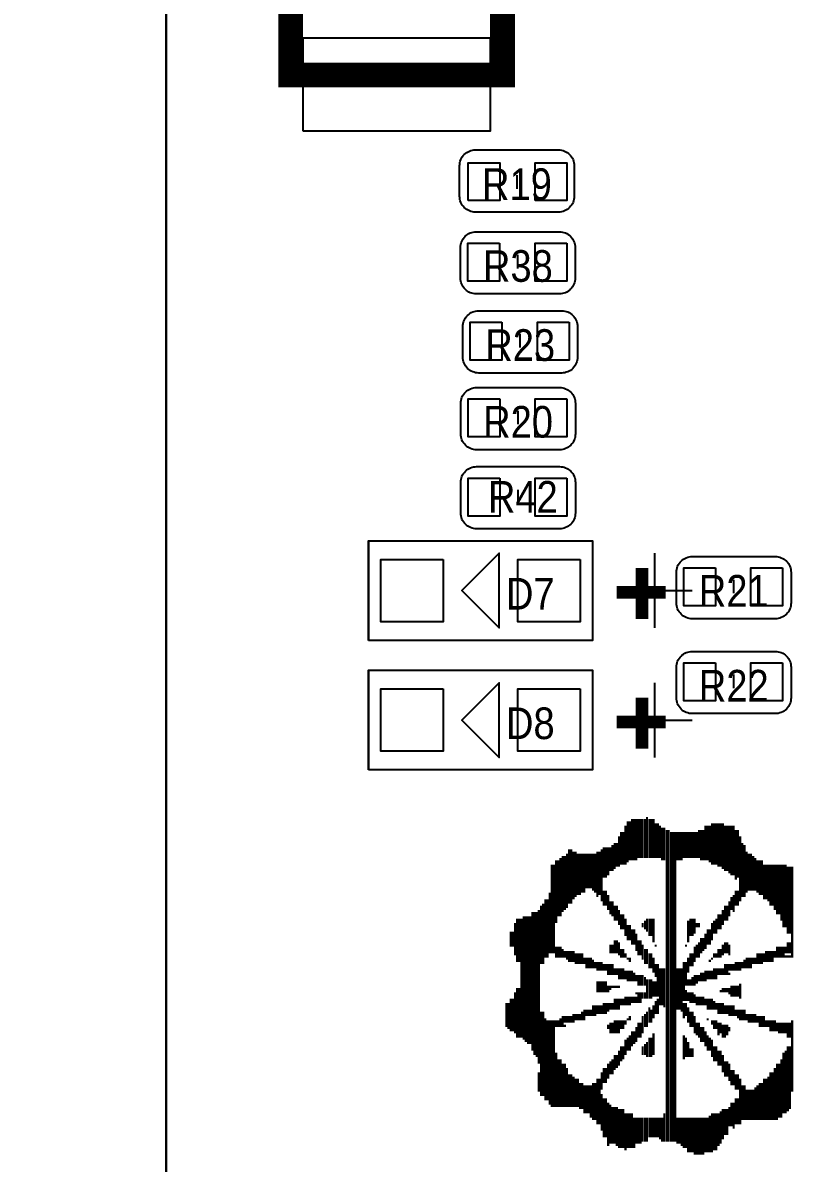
# Model space of a CAD drawing. Extents: x 0 to 107, y 0 to 124.
# Drawn here: x 48.83 to 55.02, y 29.7 to 38.86 of the extents above; entities that cross this region are included whole.
import ezdxf
from ezdxf.enums import TextEntityAlignment as Align

# ---------------------------------------------------------------- set-up
doc = ezdxf.new("R2010")
doc.units = 0
for name, color, linetype in [('BG_OUTLINE', 254, 'CONTINUOUS'), ('BG_SILKSCREEN_TOP', 3, 'CONTINUOUS'), ('PG_SILKSCREEN_TOP', 6, 'CONTINUOUS'), ('PIN_TOP', 80, 'CONTINUOUS'), ('RD_SILKSCREEN_TOP', 142, 'CONTINUOUS')]:
    doc.layers.add(name, color=color, linetype=linetype)

msp = doc.modelspace()

# ---------------------------------------------------------------- linework, layer by layer
at = {"layer": 'BG_OUTLINE'}
for points in [[(0, 7.112), (0, 58.059066, -0.414214), (2.032, 60.091066), (47.950882, 60.091066, -0.414214), (49.982882, 58.059066), (49.982882, 7.112, -0.414214), (47.950882, 5.08), (2.032, 5.08, -0.414214), (0, 7.112)], [(49.982882, 7.112), (49.982882, 58.059066, -0.414214), (52.014882, 60.091066), (97.933764, 60.091066, -0.414214), (99.965764, 58.059066), (99.965764, 7.112, -0.414214), (97.933764, 5.08), (2.032, 5.08), (2.032, 2.032, 0.414214), (4.064, 0), (95.901764, 0, 0.414214), (97.933764, 2.032), (97.933764, 5.08)]]:
    msp.add_lwpolyline(points, format="xyb", dxfattribs=at)
at = {"layer": 'BG_SILKSCREEN_TOP'}
for points, const_width in [([(53.80228, 34.068512), (53.80228, 34.478976)], 0.1016), ([(53.597556, 34.28365), (53.99278, 34.28365)], 0.1016), ([(53.80228, 33.027112), (53.80228, 33.437576)], 0.1016), ([(53.597556, 33.24225), (53.99278, 33.24225)], 0.1016), ([(53.669184, 32.409892), (53.669184, 32.096964)], 0.017272), ([(53.68671, 32.444436), (53.68671, 32.11449)], 0.017272), ([(53.703982, 32.444436), (53.703982, 32.131762)], 0.017272), ([(53.721254, 32.461962), (53.721254, 32.131762)], 0.017272), ([(53.73878, 32.461962), (53.73878, 32.131762)], 0.017272), ([(53.756052, 32.461962), (53.756052, 32.131762)], 0.017272), ([(53.773578, 32.461962), (53.773578, 32.149288)], 0.017272), ([(53.79085, 32.461962), (53.79085, 32.149288)], 0.017272), ([(53.808122, 32.461962), (53.808122, 32.149288)], 0.017272), ([(53.825648, 32.461962), (53.825648, 32.149288)], 0.017272), ([(53.84292, 32.479234), (53.84292, 32.149288)], 0.017272), ([(53.860446, 32.461962), (53.860446, 32.149288)], 0.017272), ([(53.877718, 32.461962), (53.877718, 32.149288)], 0.017272), ([(53.89499, 32.461962), (53.89499, 32.149288)], 0.017272), ([(53.912516, 32.427164), (53.912516, 32.149288)], 0.017272), ([(53.929788, 32.427164), (53.929788, 32.149288)], 0.017272), ([(53.947314, 32.409892), (53.947314, 32.149288)], 0.017272), ([(54.312058, 32.409892), (54.312058, 32.131762)], 0.017272), ([(54.32933, 32.409892), (54.32933, 32.131762)], 0.017272), ([(54.346856, 32.409892), (54.346856, 32.11449)], 0.017272), ([(54.364128, 32.427164), (54.364128, 32.096964)], 0.017272), ([(54.381654, 32.427164), (54.381654, 32.096964)], 0.017272), ([(54.398926, 32.427164), (54.398926, 32.096964)], 0.017272), ([(54.416198, 32.427164), (54.416198, 32.079692)], 0.017272), ([(54.433724, 32.427164), (54.433724, 32.079692)], 0.017272), ([(54.450996, 32.427164), (54.450996, 32.06242)], 0.017272), ([(54.468522, 32.409892), (54.468522, 32.044894)], 0.017272), ([(54.485794, 32.409892), (54.485794, 32.044894)], 0.017272), ([(54.503066, 32.409892), (54.503066, 32.027622)], 0.017272), ([(54.520592, 32.409892), (54.520592, 32.010096)], 0.017272), ([(54.537864, 32.409892), (54.537864, 32.010096)], 0.017272), ([(53.617114, 32.323024), (53.617114, 32.079692)], 0.017272), ([(53.634386, 32.357568), (53.634386, 32.096964)], 0.017272), ([(53.651912, 32.357568), (53.651912, 32.096964)], 0.017272), ([(53.964586, 32.392366), (53.964586, 32.131762)], 0.017272), ([(53.981858, 32.392366), (53.981858, 32.131762)], 0.017272), ([(53.999384, 32.375094), (53.999384, 29.873194)], 0.017272), ([(54.016656, 32.375094), (54.016656, 29.873194)], 0.017272), ([(54.034182, 32.357568), (54.034182, 29.873194)], 0.017272), ([(54.051454, 32.357568), (54.051454, 29.873194)], 0.017272), ([(54.068726, 32.357568), (54.068726, 29.873194)], 0.017272), ([(54.086252, 32.357568), (54.086252, 32.131762)], 0.017272), ([(54.103524, 32.357568), (54.103524, 32.131762)], 0.017272), ([(54.12105, 32.357568), (54.12105, 32.131762)], 0.017272), ([(54.138322, 32.357568), (54.138322, 32.149288)], 0.017272), ([(54.155594, 32.357568), (54.155594, 32.149288)], 0.017272), ([(54.17312, 32.357568), (54.17312, 32.149288)], 0.017272), ([(54.190392, 32.357568), (54.190392, 32.149288)], 0.017272), ([(54.207918, 32.357568), (54.207918, 32.149288)], 0.017272), ([(54.22519, 32.357568), (54.22519, 32.149288)], 0.017272), ([(54.242462, 32.357568), (54.242462, 32.149288)], 0.017272), ([(54.259988, 32.375094), (54.259988, 32.149288)], 0.017272), ([(54.27726, 32.375094), (54.27726, 32.131762)], 0.017272), ([(54.294786, 32.375094), (54.294786, 32.131762)], 0.017272), ([(54.55539, 32.375094), (54.55539, 31.975552)], 0.017272), ([(54.572662, 32.375094), (54.572662, 31.992824)], 0.017272), ([(54.590188, 32.323024), (54.590188, 31.801816)], 0.017272), ([(53.495448, 32.236156), (53.495448, 31.992824)], 0.017272), ([(53.51272, 32.236156), (53.51272, 31.992824)], 0.017272), ([(53.530246, 32.236156), (53.530246, 32.010096)], 0.017272), ([(53.547518, 32.236156), (53.547518, 32.044894)], 0.017272), ([(53.565044, 32.253428), (53.565044, 32.044894)], 0.017272), ([(53.582316, 32.2707), (53.582316, 32.06242)], 0.017272), ([(53.599842, 32.2707), (53.599842, 32.079692)], 0.017272), ([(54.60746, 32.2707), (54.60746, 31.83636)], 0.017272), ([(54.624732, 32.253428), (54.624732, 31.83636)], 0.017272), ([(53.113178, 32.131762), (53.113178, 31.62808)], 0.017272), ([(53.130704, 32.131762), (53.130704, 31.68015)], 0.017272), ([(53.147976, 32.149288), (53.147976, 31.68015)], 0.017272), ([(53.165248, 32.16656), (53.165248, 31.714948)], 0.017272), ([(53.182774, 32.16656), (53.182774, 31.73222)], 0.017272), ([(53.200046, 32.183832), (53.200046, 31.749492)], 0.017272), ([(53.217572, 32.21863), (53.217572, 31.78429)], 0.017272), ([(53.234844, 32.21863), (53.234844, 31.78429)], 0.017272), ([(53.252116, 32.201358), (53.252116, 31.819088)], 0.017272), ([(53.269642, 32.201358), (53.269642, 31.83636)], 0.017272), ([(53.286914, 32.183832), (53.286914, 31.853886)], 0.017272), ([(53.30444, 32.183832), (53.30444, 31.853886)], 0.017272), ([(53.321712, 32.183832), (53.321712, 31.871158)], 0.017272), ([(53.338984, 32.183832), (53.338984, 31.871158)], 0.017272), ([(53.35651, 32.183832), (53.35651, 31.905956)], 0.017272), ([(53.373782, 32.183832), (53.373782, 31.905956)], 0.017272), ([(53.391308, 32.183832), (53.391308, 31.905956)], 0.017272), ([(53.40858, 32.183832), (53.40858, 31.888684)], 0.017272), ([(53.425852, 32.183832), (53.425852, 31.871158)], 0.017272), ([(53.443378, 32.201358), (53.443378, 31.83636)], 0.017272), ([(53.46065, 32.201358), (53.46065, 31.853886)], 0.017272), ([(53.478176, 32.21863), (53.478176, 31.801816)], 0.017272), ([(54.642258, 32.201358), (54.642258, 31.871158)], 0.017272), ([(54.65953, 32.183832), (54.65953, 31.888684)], 0.017272), ([(54.677056, 32.183832), (54.677056, 31.888684)], 0.017272), ([(54.694328, 32.16656), (54.694328, 31.888684)], 0.017272), ([(54.7116, 32.149288), (54.7116, 31.888684)], 0.017272), ([(54.729126, 32.131762), (54.729126, 31.871158)], 0.017272), ([(54.746398, 32.131762), (54.746398, 31.853886)], 0.017272), ([(54.763924, 32.131762), (54.763924, 31.853886)], 0.017272), ([(53.07838, 32.096964), (53.07838, 31.384748)], 0.017272), ([(53.095906, 32.096964), (53.095906, 31.384748)], 0.017272), ([(54.781196, 32.096964), (54.781196, 31.819088)], 0.017272), ([(54.798468, 32.096964), (54.798468, 31.819088)], 0.017272), ([(54.815994, 32.096964), (54.815994, 31.801816)], 0.017272), ([(54.833266, 32.096964), (54.833266, 31.767018)], 0.017272), ([(54.850792, 32.096964), (54.850792, 31.767018)], 0.017272), ([(54.868064, 32.096964), (54.868064, 31.73222)], 0.017272), ([(54.885336, 32.096964), (54.885336, 31.697422)], 0.017272), ([(54.902862, 32.096964), (54.902862, 31.697422)], 0.017272), ([(54.920134, 32.096964), (54.920134, 31.645352)], 0.017272), ([(54.93766, 32.096964), (54.93766, 31.593282)], 0.017272), ([(54.954932, 32.096964), (54.954932, 31.593282)], 0.017272), ([(54.972204, 32.079692), (54.972204, 31.541212)], 0.017272), ([(54.98973, 32.079692), (54.98973, 31.541212)], 0.017272), ([(55.007002, 32.079692), (55.007002, 31.34995)], 0.017272), ([(53.061108, 31.871158), (53.061108, 31.384748)], 0.017272), ([(53.495448, 31.888684), (53.495448, 31.767018)], 0.017272), ([(53.51272, 31.888684), (53.51272, 31.767018)], 0.017272), ([(54.55539, 31.888684), (54.55539, 31.767018)], 0.017272), ([(54.572662, 31.888684), (54.572662, 31.767018)], 0.017272), ([(52.991512, 31.767018), (52.991512, 31.29788)], 0.017272), ([(53.009038, 31.78429), (53.009038, 31.29788)], 0.017272), ([(53.02631, 31.819088), (53.02631, 31.34995)], 0.017272), ([(53.043836, 31.819088), (53.043836, 31.34995)], 0.017272), ([(53.530246, 31.853886), (53.530246, 31.73222)], 0.017272), ([(53.547518, 31.801816), (53.547518, 31.697422)], 0.017272), ([(53.565044, 31.801816), (53.565044, 31.68015)], 0.017272), ([(53.582316, 31.767018), (53.582316, 31.645352)], 0.017272), ([(53.599842, 31.767018), (53.599842, 31.645352)], 0.017272), ([(54.468522, 31.767018), (54.468522, 31.645352)], 0.017272), ([(54.485794, 31.767018), (54.485794, 31.645352)], 0.017272), ([(54.503066, 31.801816), (54.503066, 31.68015)], 0.017272), ([(54.520592, 31.83636), (54.520592, 31.73222)], 0.017272), ([(54.537864, 31.853886), (54.537864, 31.714948)], 0.017272), ([(52.852574, 31.68015), (52.852574, 30.689804)], 0.017272), ([(52.8701, 31.68015), (52.8701, 30.672278)], 0.017272), ([(52.887372, 31.68015), (52.887372, 30.655006)], 0.017272), ([(52.904644, 31.68015), (52.904644, 30.655006)], 0.017272), ([(52.92217, 31.714948), (52.92217, 30.602936)], 0.017272), ([(52.939442, 31.714948), (52.939442, 30.568138)], 0.017272), ([(52.956968, 31.714948), (52.956968, 30.550866)], 0.017272), ([(52.97424, 31.73222), (52.97424, 30.498542)], 0.017272), ([(53.617114, 31.73222), (53.617114, 31.610554)], 0.017272), ([(53.634386, 31.697422), (53.634386, 31.575756)], 0.017272), ([(53.651912, 31.697422), (53.651912, 31.575756)], 0.017272), ([(54.416198, 31.697422), (54.416198, 31.575756)], 0.017272), ([(54.433724, 31.697422), (54.433724, 31.575756)], 0.017272), ([(54.450996, 31.73222), (54.450996, 31.610554)], 0.017272), ([(52.783232, 31.62808), (52.783232, 31.367222)], 0.017272), ([(52.800504, 31.662624), (52.800504, 31.315152)], 0.017272), ([(52.817776, 31.662624), (52.817776, 31.315152)], 0.017272), ([(52.835302, 31.662624), (52.835302, 30.707076)], 0.017272), ([(53.669184, 31.662624), (53.669184, 31.523686)], 0.017272), ([(53.68671, 31.610554), (53.68671, 31.488888)], 0.017272), ([(53.703982, 31.610554), (53.703982, 31.488888)], 0.017272), ([(53.808122, 31.62808), (53.808122, 31.593282)], 0.017272), ([(53.825648, 31.645352), (53.825648, 31.575756)], 0.017272), ([(53.84292, 31.662624), (53.84292, 31.558484)], 0.017272), ([(53.860446, 31.662624), (53.860446, 31.523686)], 0.017272), ([(53.877718, 31.662624), (53.877718, 31.523686)], 0.017272), ([(53.89499, 31.662624), (53.89499, 31.471616)], 0.017272), ([(54.17312, 31.645352), (54.17312, 31.471616)], 0.017272), ([(54.190392, 31.662624), (54.190392, 31.523686)], 0.017272), ([(54.207918, 31.662624), (54.207918, 31.523686)], 0.017272), ([(54.22519, 31.662624), (54.22519, 31.541212)], 0.017272), ([(54.242462, 31.62808), (54.242462, 31.593282)], 0.017272), ([(54.259988, 31.62808), (54.259988, 31.593282)], 0.017272), ([(54.364128, 31.62808), (54.364128, 31.488888)], 0.017272), ([(54.381654, 31.645352), (54.381654, 31.541212)], 0.017272), ([(54.398926, 31.662624), (54.398926, 31.541212)], 0.017272), ([(52.748434, 31.558484), (52.748434, 31.436818)], 0.017272), ([(52.765706, 31.558484), (52.765706, 31.436818)], 0.017272), ([(53.582316, 31.488888), (53.582316, 31.384748)], 0.017272), ([(53.599842, 31.488888), (53.599842, 31.384748)], 0.017272), ([(53.721254, 31.575756), (53.721254, 31.454344)], 0.017272), ([(53.73878, 31.575756), (53.73878, 31.454344)], 0.017272), ([(53.756052, 31.541212), (53.756052, 31.40202)], 0.017272), ([(53.773578, 31.488888), (53.773578, 31.367222)], 0.017272), ([(53.79085, 31.488888), (53.79085, 31.367222)], 0.017272), ([(54.27726, 31.506414), (54.27726, 31.384748)], 0.017272), ([(54.294786, 31.506414), (54.294786, 31.40202)], 0.017272), ([(54.312058, 31.541212), (54.312058, 31.419546)], 0.017272), ([(54.32933, 31.575756), (54.32933, 31.454344)], 0.017272), ([(54.346856, 31.575756), (54.346856, 31.454344)], 0.017272), ([(53.113178, 31.436818), (53.113178, 31.34995)], 0.017272), ([(53.130704, 31.436818), (53.130704, 31.34995)], 0.017272), ([(53.147976, 31.436818), (53.147976, 31.34995)], 0.017272), ([(53.165248, 31.419546), (53.165248, 31.34995)], 0.017272), ([(53.182774, 31.40202), (53.182774, 31.34995)], 0.017272), ([(53.200046, 31.40202), (53.200046, 31.332678)], 0.017272), ([(53.217572, 31.40202), (53.217572, 31.315152)], 0.017272), ([(53.234844, 31.40202), (53.234844, 31.315152)], 0.017272), ([(53.252116, 31.40202), (53.252116, 31.315152)], 0.017272), ([(53.547518, 31.454344), (53.547518, 31.384748)], 0.017272), ([(53.565044, 31.454344), (53.565044, 31.384748)], 0.017272), ([(53.617114, 31.471616), (53.617114, 31.367222)], 0.017272), ([(53.634386, 31.419546), (53.634386, 31.34995)], 0.017272), ([(53.651912, 31.419546), (53.651912, 31.34995)], 0.017272), ([(53.808122, 31.454344), (53.808122, 31.332678)], 0.017272), ([(53.825648, 31.419546), (53.825648, 31.29788)], 0.017272), ([(53.84292, 31.419546), (53.84292, 31.29788)], 0.017272), ([(53.912516, 31.454344), (53.912516, 31.436818)], 0.017272), ([(54.155594, 31.454344), (54.155594, 31.436818)], 0.017272), ([(54.22519, 31.436818), (54.22519, 31.315152)], 0.017272), ([(54.242462, 31.454344), (54.242462, 31.34995)], 0.017272), ([(54.259988, 31.471616), (54.259988, 31.34995)], 0.017272), ([(54.416198, 31.419546), (54.416198, 31.34995)], 0.017272), ([(54.433724, 31.419546), (54.433724, 31.34995)], 0.017272), ([(54.450996, 31.454344), (54.450996, 31.367222)], 0.017272), ([(54.468522, 31.471616), (54.468522, 31.384748)], 0.017272), ([(54.485794, 31.471616), (54.485794, 31.384748)], 0.017272), ([(54.503066, 31.454344), (54.503066, 31.367222)], 0.017272), ([(54.798468, 31.40202), (54.798468, 31.315152)], 0.017272), ([(54.815994, 31.40202), (54.815994, 31.315152)], 0.017272), ([(54.833266, 31.40202), (54.833266, 31.315152)], 0.017272), ([(54.850792, 31.40202), (54.850792, 31.315152)], 0.017272), ([(54.868064, 31.40202), (54.868064, 31.34995)], 0.017272), ([(54.885336, 31.436818), (54.885336, 31.34995)], 0.017272), ([(54.902862, 31.436818), (54.902862, 31.34995)], 0.017272), ([(54.920134, 31.436818), (54.920134, 31.34995)], 0.017272), ([(54.93766, 31.436818), (54.93766, 31.34995)], 0.017272), ([(54.954932, 31.436818), (54.954932, 31.384748)], 0.017272), ([(54.972204, 31.471616), (54.972204, 31.384748)], 0.017272), ([(54.98973, 31.471616), (54.98973, 31.384748)], 0.017272), ([(53.269642, 31.384748), (53.269642, 31.29788)], 0.017272), ([(53.286914, 31.384748), (53.286914, 31.29788)], 0.017272), ([(53.30444, 31.384748), (53.30444, 31.29788)], 0.017272), ([(53.321712, 31.384748), (53.321712, 31.29788)], 0.017272), ([(53.338984, 31.34995), (53.338984, 31.29788)], 0.017272), ([(53.35651, 31.34995), (53.35651, 31.263082)], 0.017272), ([(53.373782, 31.34995), (53.373782, 31.263082)], 0.017272), ([(53.391308, 31.34995), (53.391308, 31.263082)], 0.017272), ([(53.40858, 31.332678), (53.40858, 31.263082)], 0.017272), ([(53.425852, 31.315152), (53.425852, 31.263082)], 0.017272), ([(53.443378, 31.315152), (53.443378, 31.24581)], 0.017272), ([(53.46065, 31.315152), (53.46065, 31.24581)], 0.017272), ([(53.478176, 31.315152), (53.478176, 31.24581)], 0.017272), ([(53.669184, 31.384748), (53.669184, 31.34995)], 0.017272), ([(53.68671, 31.34995), (53.68671, 31.332678)], 0.017272), ([(53.703982, 31.34995), (53.703982, 31.315152)], 0.017272), ([(53.860446, 31.384748), (53.860446, 31.263082)], 0.017272), ([(53.877718, 31.384748), (53.877718, 31.263082)], 0.017272), ([(53.89499, 31.34995), (53.89499, 31.228284)], 0.017272), ([(54.138322, 31.315152), (54.138322, 31.002478)], 0.017272), ([(54.155594, 31.315152), (54.155594, 31.124144)], 0.017272), ([(54.17312, 31.34995), (54.17312, 31.228284)], 0.017272), ([(54.190392, 31.384748), (54.190392, 31.280354)], 0.017272), ([(54.207918, 31.384748), (54.207918, 31.280354)], 0.017272), ([(54.346856, 31.332678), (54.346856, 31.315152)], 0.017272), ([(54.364128, 31.34995), (54.364128, 31.332678)], 0.017272), ([(54.381654, 31.384748), (54.381654, 31.34995)], 0.017272), ([(54.398926, 31.384748), (54.398926, 31.34995)], 0.017272), ([(54.55539, 31.315152), (54.55539, 31.24581)], 0.017272), ([(54.572662, 31.315152), (54.572662, 31.24581)], 0.017272), ([(54.590188, 31.315152), (54.590188, 31.24581)], 0.017272), ([(54.60746, 31.315152), (54.60746, 31.263082)], 0.017272), ([(54.624732, 31.332678), (54.624732, 31.263082)], 0.017272), ([(54.642258, 31.34995), (54.642258, 31.263082)], 0.017272), ([(54.65953, 31.34995), (54.65953, 31.263082)], 0.017272), ([(54.677056, 31.34995), (54.677056, 31.263082)], 0.017272), ([(54.694328, 31.34995), (54.694328, 31.29788)], 0.017272), ([(54.7116, 31.34995), (54.7116, 31.29788)], 0.017272), ([(54.729126, 31.384748), (54.729126, 31.29788)], 0.017272), ([(54.746398, 31.384748), (54.746398, 31.29788)], 0.017272), ([(54.763924, 31.384748), (54.763924, 31.29788)], 0.017272), ([(54.781196, 31.384748), (54.781196, 31.315152)], 0.017272), ([(54.954932, 31.367222), (54.954932, 31.34995)], 0.017272), ([(54.972204, 31.367222), (54.972204, 31.34995)], 0.017272), ([(54.98973, 31.367222), (54.98973, 31.34995)], 0.017272), ([(53.495448, 31.29788), (53.495448, 31.24581)], 0.017272), ([(53.51272, 31.29788), (53.51272, 31.24581)], 0.017272), ([(53.530246, 31.29788), (53.530246, 31.211012)], 0.017272), ([(53.547518, 31.29788), (53.547518, 31.211012)], 0.017272), ([(53.565044, 31.29788), (53.565044, 31.211012)], 0.017272), ([(53.582316, 31.263082), (53.582316, 31.211012)], 0.017272), ([(53.599842, 31.263082), (53.599842, 31.211012)], 0.017272), ([(53.617114, 31.263082), (53.617114, 31.176214)], 0.017272), ([(53.634386, 31.263082), (53.634386, 31.176214)], 0.017272), ([(53.651912, 31.263082), (53.651912, 31.176214)], 0.017272), ([(53.669184, 31.24581), (53.669184, 31.176214)], 0.017272), ([(53.68671, 31.24581), (53.68671, 31.158942)], 0.017272), ([(53.703982, 31.24581), (53.703982, 31.158942)], 0.017272), ([(53.721254, 31.24581), (53.721254, 31.158942)], 0.017272), ([(53.73878, 31.228284), (53.73878, 31.158942)], 0.017272), ([(53.912516, 31.29788), (53.912516, 31.193486)], 0.017272), ([(53.929788, 31.29788), (53.929788, 31.037276)], 0.017272), ([(53.947314, 31.263082), (53.947314, 30.96768)], 0.017272), ([(53.964586, 31.263082), (53.964586, 30.96768)], 0.017272), ([(53.981858, 31.263082), (53.981858, 30.950408)], 0.017272), ([(54.086252, 31.263082), (54.086252, 30.932882)], 0.017272), ([(54.103524, 31.263082), (54.103524, 30.932882)], 0.017272), ([(54.12105, 31.263082), (54.12105, 30.91561)], 0.017272), ([(54.27726, 31.228284), (54.27726, 31.158942)], 0.017272), ([(54.294786, 31.228284), (54.294786, 31.158942)], 0.017272), ([(54.312058, 31.24581), (54.312058, 31.158942)], 0.017272), ([(54.32933, 31.24581), (54.32933, 31.176214)], 0.017272), ([(54.346856, 31.24581), (54.346856, 31.176214)], 0.017272), ([(54.364128, 31.24581), (54.364128, 31.176214)], 0.017272), ([(54.381654, 31.263082), (54.381654, 31.176214)], 0.017272), ([(54.398926, 31.263082), (54.398926, 31.176214)], 0.017272), ([(54.416198, 31.263082), (54.416198, 31.211012)], 0.017272), ([(54.433724, 31.263082), (54.433724, 31.211012)], 0.017272), ([(54.450996, 31.263082), (54.450996, 31.211012)], 0.017272), ([(54.468522, 31.29788), (54.468522, 31.211012)], 0.017272), ([(54.485794, 31.29788), (54.485794, 31.211012)], 0.017272), ([(54.503066, 31.29788), (54.503066, 31.24581)], 0.017272), ([(54.503066, 31.228284), (54.503066, 31.211012)], 0.017272), ([(54.520592, 31.29788), (54.520592, 31.24581)], 0.017272), ([(54.537864, 31.29788), (54.537864, 31.24581)], 0.017272), ([(53.443378, 31.158942), (53.443378, 31.072074)], 0.017272), ([(53.46065, 31.158942), (53.46065, 31.072074)], 0.017272), ([(53.478176, 31.158942), (53.478176, 31.072074)], 0.017272), ([(53.495448, 31.158942), (53.495448, 31.072074)], 0.017272), ([(53.51272, 31.158942), (53.51272, 31.072074)], 0.017272), ([(53.530246, 31.124144), (53.530246, 31.072074)], 0.017272), ([(53.547518, 31.124144), (53.547518, 31.089346)], 0.017272), ([(53.565044, 31.124144), (53.565044, 31.106618)], 0.017272), ([(53.582316, 31.124144), (53.582316, 31.106618)], 0.017272), ([(53.599842, 31.124144), (53.599842, 31.106618)], 0.017272), ([(53.617114, 31.124144), (53.617114, 31.106618)], 0.017272), ([(53.756052, 31.211012), (53.756052, 31.158942)], 0.017272), ([(53.773578, 31.211012), (53.773578, 31.124144)], 0.017272), ([(53.79085, 31.211012), (53.79085, 31.124144)], 0.017272), ([(53.808122, 31.211012), (53.808122, 31.124144)], 0.017272), ([(53.825648, 31.193486), (53.825648, 31.124144)], 0.017272), ([(53.84292, 31.176214), (53.84292, 31.01975)], 0.017272), ([(53.860446, 31.176214), (53.860446, 31.01975)], 0.017272), ([(53.877718, 31.176214), (53.877718, 31.01975)], 0.017272), ([(53.89499, 31.158942), (53.89499, 31.037276)], 0.017272), ([(53.912516, 31.158942), (53.912516, 31.037276)], 0.017272), ([(54.17312, 31.176214), (54.17312, 31.124144)], 0.017272), ([(54.190392, 31.176214), (54.190392, 31.124144)], 0.017272), ([(54.207918, 31.193486), (54.207918, 31.124144)], 0.017272), ([(54.22519, 31.211012), (54.22519, 31.124144)], 0.017272), ([(54.242462, 31.211012), (54.242462, 31.141416)], 0.017272), ([(54.259988, 31.211012), (54.259988, 31.158942)], 0.017272), ([(54.520592, 31.124144), (54.520592, 31.037276)], 0.017272), ([(54.537864, 31.124144), (54.537864, 31.037276)], 0.017272), ([(54.55539, 31.124144), (54.55539, 31.037276)], 0.017272), ([(54.572662, 31.124144), (54.572662, 31.037276)], 0.017272), ([(54.590188, 31.141416), (54.590188, 31.01975)], 0.017272), ([(52.783232, 31.072074), (52.783232, 30.741874)], 0.017272), ([(52.800504, 31.106618), (52.800504, 30.707076)], 0.017272), ([(52.817776, 31.106618), (52.817776, 30.707076)], 0.017272), ([(53.669184, 31.037276), (53.669184, 30.96768)], 0.017272), ([(53.68671, 31.037276), (53.68671, 30.96768)], 0.017272), ([(53.703982, 31.037276), (53.703982, 30.96768)], 0.017272), ([(53.721254, 31.037276), (53.721254, 30.985206)], 0.017272), ([(53.73878, 31.037276), (53.73878, 30.985206)], 0.017272), ([(53.756052, 31.072074), (53.756052, 31.054548)], 0.017272), ([(53.756052, 31.037276), (53.756052, 30.985206)], 0.017272), ([(53.773578, 31.072074), (53.773578, 30.985206)], 0.017272), ([(53.79085, 31.072074), (53.79085, 30.985206)], 0.017272), ([(53.808122, 31.072074), (53.808122, 31.01975)], 0.017272), ([(53.825648, 31.072074), (53.825648, 31.01975)], 0.017272), ([(54.155594, 31.089346), (54.155594, 31.002478)], 0.017272), ([(54.17312, 31.072074), (54.17312, 31.002478)], 0.017272), ([(54.190392, 31.072074), (54.190392, 30.985206)], 0.017272), ([(54.207918, 31.072074), (54.207918, 30.985206)], 0.017272), ([(54.22519, 31.054548), (54.22519, 30.985206)], 0.017272), ([(54.242462, 31.037276), (54.242462, 30.96768)], 0.017272), ([(54.259988, 31.037276), (54.259988, 30.96768)], 0.017272), ([(54.27726, 31.037276), (54.27726, 30.96768)], 0.017272), ([(54.294786, 31.037276), (54.294786, 30.96768)], 0.017272), ([(54.433724, 31.089346), (54.433724, 31.072074)], 0.017272), ([(54.450996, 31.106618), (54.450996, 31.072074)], 0.017272), ([(54.468522, 31.106618), (54.468522, 31.072074)], 0.017272), ([(54.485794, 31.106618), (54.485794, 31.072074)], 0.017272), ([(54.503066, 31.106618), (54.503066, 31.054548)], 0.017272), ([(52.713636, 30.985206), (52.713636, 30.793944)], 0.017272), ([(52.730908, 30.985206), (52.730908, 30.776672)], 0.017272), ([(52.748434, 31.01975), (52.748434, 30.759146)], 0.017272), ([(52.765706, 31.01975), (52.765706, 30.759146)], 0.017272), ([(53.40858, 30.96768), (53.40858, 30.880812)], 0.017272), ([(53.425852, 30.96768), (53.425852, 30.880812)], 0.017272), ([(53.443378, 30.96768), (53.443378, 30.898338)], 0.017272), ([(53.46065, 30.96768), (53.46065, 30.898338)], 0.017272), ([(53.478176, 30.96768), (53.478176, 30.898338)], 0.017272), ([(53.495448, 30.985206), (53.495448, 30.898338)], 0.017272), ([(53.51272, 30.985206), (53.51272, 30.898338)], 0.017272), ([(53.530246, 30.985206), (53.530246, 30.91561)], 0.017272), ([(53.547518, 30.985206), (53.547518, 30.932882)], 0.017272), ([(53.565044, 30.985206), (53.565044, 30.932882)], 0.017272), ([(53.582316, 31.01975), (53.582316, 30.932882)], 0.017272), ([(53.599842, 31.01975), (53.599842, 30.932882)], 0.017272), ([(53.617114, 31.01975), (53.617114, 30.932882)], 0.017272), ([(53.634386, 31.01975), (53.634386, 30.96768)], 0.017272), ([(53.651912, 31.01975), (53.651912, 30.96768)], 0.017272), ([(53.860446, 30.950408), (53.860446, 30.828742)], 0.017272), ([(53.89499, 30.96768), (53.89499, 30.86354)], 0.017272), ([(53.912516, 31.002478), (53.912516, 30.898338)], 0.017272), ([(53.929788, 31.01975), (53.929788, 30.898338)], 0.017272), ([(54.138322, 30.985206), (54.138322, 30.86354)], 0.017272), ([(54.155594, 30.985206), (54.155594, 30.880812)], 0.017272), ([(54.17312, 30.950408), (54.17312, 30.828742)], 0.017272), ([(54.312058, 31.01975), (54.312058, 30.96768)], 0.017272), ([(54.32933, 31.01975), (54.32933, 30.932882)], 0.017272), ([(54.346856, 31.01975), (54.346856, 30.932882)], 0.017272), ([(54.364128, 31.01975), (54.364128, 30.932882)], 0.017272), ([(54.381654, 31.002478), (54.381654, 30.932882)], 0.017272), ([(54.398926, 30.985206), (54.398926, 30.932882)], 0.017272), ([(54.416198, 30.985206), (54.416198, 30.898338)], 0.017272), ([(54.433724, 30.985206), (54.433724, 30.898338)], 0.017272), ([(54.450996, 30.985206), (54.450996, 30.898338)], 0.017272), ([(54.468522, 30.96768), (54.468522, 30.898338)], 0.017272), ([(54.485794, 30.96768), (54.485794, 30.898338)], 0.017272), ([(54.503066, 30.96768), (54.503066, 30.880812)], 0.017272), ([(54.520592, 30.96768), (54.520592, 30.880812)], 0.017272), ([(54.537864, 30.96768), (54.537864, 30.880812)], 0.017272), ([(52.991512, 30.91561), (52.991512, 30.237938)], 0.017272), ([(53.009038, 30.91561), (53.009038, 30.237938)], 0.017272), ([(53.02631, 30.86354), (53.02631, 30.20314)], 0.017272), ([(53.147976, 30.86354), (53.147976, 30.793944)], 0.017272), ([(53.165248, 30.880812), (53.165248, 30.793944)], 0.017272), ([(53.182774, 30.880812), (53.182774, 30.828742)], 0.017272), ([(53.200046, 30.880812), (53.200046, 30.828742)], 0.017272), ([(53.217572, 30.880812), (53.217572, 30.828742)], 0.017272), ([(53.234844, 30.880812), (53.234844, 30.828742)], 0.017272), ([(53.252116, 30.898338), (53.252116, 30.828742)], 0.017272), ([(53.269642, 30.898338), (53.269642, 30.846014)], 0.017272), ([(53.286914, 30.898338), (53.286914, 30.846014)], 0.017272), ([(53.30444, 30.898338), (53.30444, 30.846014)], 0.017272), ([(53.321712, 30.91561), (53.321712, 30.846014)], 0.017272), ([(53.338984, 30.932882), (53.338984, 30.846014)], 0.017272), ([(53.35651, 30.932882), (53.35651, 30.880812)], 0.017272), ([(53.373782, 30.932882), (53.373782, 30.880812)], 0.017272), ([(53.391308, 30.932882), (53.391308, 30.880812)], 0.017272), ([(53.68671, 30.86354), (53.68671, 30.846014)], 0.017272), ([(53.703982, 30.880812), (53.703982, 30.846014)], 0.017272), ([(53.808122, 30.880812), (53.808122, 30.741874)], 0.017272), ([(53.825648, 30.898338), (53.825648, 30.793944)], 0.017272), ([(53.84292, 30.91561), (53.84292, 30.793944)], 0.017272), ([(53.877718, 30.932882), (53.877718, 30.828742)], 0.017272), ([(54.190392, 30.91561), (54.190392, 30.793944)], 0.017272), ([(54.207918, 30.91561), (54.207918, 30.793944)], 0.017272), ([(54.22519, 30.880812), (54.22519, 30.741874)], 0.017272), ([(54.32933, 30.86354), (54.32933, 30.846014)], 0.017272), ([(54.55539, 30.932882), (54.55539, 30.880812)], 0.017272), ([(54.572662, 30.932882), (54.572662, 30.86354)], 0.017272), ([(54.590188, 30.932882), (54.590188, 30.846014)], 0.017272), ([(54.60746, 30.932882), (54.60746, 30.846014)], 0.017272), ([(54.624732, 30.932882), (54.624732, 30.846014)], 0.017272), ([(54.642258, 30.898338), (54.642258, 30.846014)], 0.017272), ([(54.65953, 30.898338), (54.65953, 30.828742)], 0.017272), ([(54.677056, 30.898338), (54.677056, 30.828742)], 0.017272), ([(54.694328, 30.898338), (54.694328, 30.828742)], 0.017272), ([(54.7116, 30.898338), (54.7116, 30.828742)], 0.017272), ([(54.729126, 30.880812), (54.729126, 30.828742)], 0.017272), ([(54.746398, 30.880812), (54.746398, 30.793944)], 0.017272), ([(54.763924, 30.880812), (54.763924, 30.793944)], 0.017272), ([(54.781196, 30.880812), (54.781196, 30.793944)], 0.017272), ([(53.043836, 30.846014), (53.043836, 30.20314)], 0.017272), ([(53.061108, 30.846014), (53.061108, 30.168596)], 0.017272), ([(53.07838, 30.846014), (53.07838, 30.15107)], 0.017272), ([(53.095906, 30.846014), (53.095906, 30.15107)], 0.017272), ([(53.113178, 30.846014), (53.113178, 30.793944)], 0.017272), ([(53.130704, 30.846014), (53.130704, 30.793944)], 0.017272), ([(53.182774, 30.81147), (53.182774, 30.793944)], 0.017272), ([(53.530246, 30.81147), (53.530246, 30.776672)], 0.017272), ([(53.547518, 30.828742), (53.547518, 30.741874)], 0.017272), ([(53.565044, 30.828742), (53.565044, 30.741874)], 0.017272), ([(53.582316, 30.846014), (53.582316, 30.741874)], 0.017272), ([(53.599842, 30.846014), (53.599842, 30.741874)], 0.017272), ([(53.617114, 30.846014), (53.617114, 30.741874)], 0.017272), ([(53.634386, 30.846014), (53.634386, 30.776672)], 0.017272), ([(53.651912, 30.846014), (53.651912, 30.776672)], 0.017272), ([(53.669184, 30.846014), (53.669184, 30.81147)], 0.017272), ([(53.721254, 30.759146), (53.721254, 30.637734)], 0.017272), ([(53.73878, 30.759146), (53.73878, 30.655006)], 0.017272), ([(53.756052, 30.793944), (53.756052, 30.672278)], 0.017272), ([(53.773578, 30.828742), (53.773578, 30.707076)], 0.017272), ([(53.79085, 30.828742), (53.79085, 30.707076)], 0.017272), ([(54.242462, 30.828742), (54.242462, 30.724602)], 0.017272), ([(54.259988, 30.828742), (54.259988, 30.707076)], 0.017272), ([(54.27726, 30.793944), (54.27726, 30.672278)], 0.017272), ([(54.294786, 30.793944), (54.294786, 30.672278)], 0.017272), ([(54.312058, 30.759146), (54.312058, 30.637734)], 0.017272), ([(54.364128, 30.846014), (54.364128, 30.81147)], 0.017272), ([(54.381654, 30.846014), (54.381654, 30.776672)], 0.017272), ([(54.398926, 30.846014), (54.398926, 30.776672)], 0.017272), ([(54.416198, 30.828742), (54.416198, 30.724602)], 0.017272), ([(54.433724, 30.828742), (54.433724, 30.741874)], 0.017272), ([(54.450996, 30.81147), (54.450996, 30.707076)], 0.017272), ([(54.468522, 30.81147), (54.468522, 30.707076)], 0.017272), ([(54.485794, 30.81147), (54.485794, 30.724602)], 0.017272), ([(54.503066, 30.793944), (54.503066, 30.759146)], 0.017272), ([(54.798468, 30.846014), (54.798468, 30.793944)], 0.017272), ([(54.815994, 30.846014), (54.815994, 30.793944)], 0.017272), ([(54.833266, 30.846014), (54.833266, 30.759146)], 0.017272), ([(54.850792, 30.846014), (54.850792, 30.759146)], 0.017272), ([(54.868064, 30.846014), (54.868064, 30.759146)], 0.017272), ([(54.885336, 30.828742), (54.885336, 30.759146)], 0.017272), ([(54.902862, 30.828742), (54.902862, 30.741874)], 0.017272), ([(54.920134, 30.828742), (54.920134, 30.741874)], 0.017272), ([(54.93766, 30.828742), (54.93766, 30.741874)], 0.017272), ([(54.954932, 30.828742), (54.954932, 30.741874)], 0.017272), ([(54.972204, 30.828742), (54.972204, 30.707076)], 0.017272), ([(54.98973, 30.828742), (54.98973, 30.707076)], 0.017272), ([(55.007002, 30.846014), (55.007002, 30.272736)], 0.017272), ([(53.669184, 30.689804), (53.669184, 30.568138)], 0.017272), ([(53.68671, 30.707076), (53.68671, 30.602936)], 0.017272), ([(53.703982, 30.724602), (53.703982, 30.602936)], 0.017272), ([(53.84292, 30.672278), (53.84292, 30.550866)], 0.017272), ([(53.860446, 30.707076), (53.860446, 30.550866)], 0.017272), ([(53.877718, 30.707076), (53.877718, 30.550866)], 0.017272), ([(53.89499, 30.741874), (53.89499, 30.568138)], 0.017272), ([(54.138322, 30.724602), (54.138322, 30.53334)], 0.017272), ([(54.155594, 30.707076), (54.155594, 30.550866)], 0.017272), ([(54.17312, 30.672278), (54.17312, 30.550866)], 0.017272), ([(54.32933, 30.724602), (54.32933, 30.602936)], 0.017272), ([(54.346856, 30.707076), (54.346856, 30.602936)], 0.017272), ([(54.364128, 30.689804), (54.364128, 30.550866)], 0.017272), ([(53.113178, 30.58541), (53.113178, 30.15107)], 0.017272), ([(53.617114, 30.602936), (53.617114, 30.48127)], 0.017272), ([(53.634386, 30.637734), (53.634386, 30.516068)], 0.017272), ([(53.651912, 30.637734), (53.651912, 30.53334)], 0.017272), ([(53.808122, 30.637734), (53.808122, 30.568138)], 0.017272), ([(53.825648, 30.655006), (53.825648, 30.568138)], 0.017272), ([(54.190392, 30.620208), (54.190392, 30.550866)], 0.017272), ([(54.207918, 30.620208), (54.207918, 30.550866)], 0.017272), ([(54.381654, 30.637734), (54.381654, 30.516068)], 0.017272), ([(54.398926, 30.637734), (54.398926, 30.516068)], 0.017272), ([(54.416198, 30.602936), (54.416198, 30.48127)], 0.017272), ([(54.433724, 30.602936), (54.433724, 30.48127)], 0.017272), ([(54.93766, 30.58541), (54.93766, 30.099)], 0.017272), ([(54.954932, 30.602936), (54.954932, 30.099)], 0.017272), ([(54.972204, 30.637734), (54.972204, 30.116272)], 0.017272), ([(54.98973, 30.637734), (54.98973, 30.133798)], 0.017272), ([(53.130704, 30.53334), (53.130704, 30.15107)], 0.017272), ([(53.147976, 30.53334), (53.147976, 30.15107)], 0.017272), ([(53.165248, 30.498542), (53.165248, 30.15107)], 0.017272), ([(53.182774, 30.498542), (53.182774, 30.15107)], 0.017272), ([(53.530246, 30.498542), (53.530246, 30.376876)], 0.017272), ([(53.547518, 30.516068), (53.547518, 30.411674)], 0.017272), ([(53.565044, 30.53334), (53.565044, 30.411674)], 0.017272), ([(53.582316, 30.568138), (53.582316, 30.446472)], 0.017272), ([(53.599842, 30.568138), (53.599842, 30.463998)], 0.017272), ([(54.450996, 30.568138), (54.450996, 30.4292)], 0.017272), ([(54.468522, 30.516068), (54.468522, 30.394402)], 0.017272), ([(54.485794, 30.516068), (54.485794, 30.394402)], 0.017272), ([(54.503066, 30.498542), (54.503066, 30.359604)], 0.017272), ([(54.885336, 30.498542), (54.885336, 30.04693)], 0.017272), ([(54.902862, 30.498542), (54.902862, 30.064202)], 0.017272), ([(54.920134, 30.53334), (54.920134, 30.064202)], 0.017272), ([(52.97424, 30.4292), (52.97424, 30.272736)], 0.017272), ([(53.200046, 30.463998), (53.200046, 30.15107)], 0.017272), ([(53.217572, 30.411674), (53.217572, 30.15107)], 0.017272), ([(53.234844, 30.411674), (53.234844, 30.15107)], 0.017272), ([(53.252116, 30.394402), (53.252116, 30.15107)], 0.017272), ([(53.478176, 30.4292), (53.478176, 30.290008)], 0.017272), ([(53.495448, 30.463998), (53.495448, 30.342332)], 0.017272), ([(53.51272, 30.463998), (53.51272, 30.342332)], 0.017272), ([(54.520592, 30.446472), (54.520592, 30.324806)], 0.017272), ([(54.537864, 30.446472), (54.537864, 30.324806)], 0.017272), ([(54.55539, 30.411674), (54.55539, 30.290008)], 0.017272), ([(54.572662, 30.411674), (54.572662, 30.290008)], 0.017272), ([(54.815994, 30.394402), (54.815994, 30.04693)], 0.017272), ([(54.833266, 30.4292), (54.833266, 30.04693)], 0.017272), ([(54.850792, 30.4292), (54.850792, 30.04693)], 0.017272), ([(54.868064, 30.463998), (54.868064, 30.04693)], 0.017272), ([(53.269642, 30.376876), (53.269642, 30.15107)], 0.017272), ([(53.286914, 30.376876), (53.286914, 30.15107)], 0.017272), ([(53.30444, 30.342332), (53.30444, 30.133798)], 0.017272), ([(53.321712, 30.342332), (53.321712, 30.133798)], 0.017272), ([(53.338984, 30.324806), (53.338984, 30.099)], 0.017272), ([(53.35651, 30.324806), (53.35651, 30.099)], 0.017272), ([(53.373782, 30.324806), (53.373782, 30.099)], 0.017272), ([(53.391308, 30.324806), (53.391308, 30.064202)], 0.017272), ([(53.40858, 30.342332), (53.40858, 30.04693)], 0.017272), ([(53.425852, 30.342332), (53.425852, 30.04693)], 0.017272), ([(53.443378, 30.376876), (53.443378, 30.012132)], 0.017272), ([(53.46065, 30.376876), (53.46065, 30.012132)], 0.017272), ([(54.590188, 30.376876), (54.590188, 30.012132)], 0.017272), ([(54.60746, 30.324806), (54.60746, 30.04693)], 0.017272), ([(54.624732, 30.324806), (54.624732, 30.04693)], 0.017272), ([(54.7116, 30.307534), (54.7116, 30.04693)], 0.017272), ([(54.729126, 30.324806), (54.729126, 30.04693)], 0.017272), ([(54.746398, 30.342332), (54.746398, 30.04693)], 0.017272), ([(54.763924, 30.342332), (54.763924, 30.04693)], 0.017272), ([(54.781196, 30.376876), (54.781196, 30.04693)], 0.017272), ([(54.798468, 30.376876), (54.798468, 30.04693)], 0.017272), ([(53.478176, 30.255464), (53.478176, 29.960062)], 0.017272), ([(53.495448, 30.220666), (53.495448, 29.907992)], 0.017272), ([(53.51272, 30.220666), (53.51272, 29.907992)], 0.017272), ([(54.55539, 30.220666), (54.55539, 30.012132)], 0.017272), ([(54.572662, 30.220666), (54.572662, 30.012132)], 0.017272), ([(54.642258, 30.290008), (54.642258, 30.04693)], 0.017272), ([(54.65953, 30.290008), (54.65953, 30.04693)], 0.017272), ([(54.677056, 30.290008), (54.677056, 30.04693)], 0.017272), ([(54.694328, 30.290008), (54.694328, 30.04693)], 0.017272), ([(53.530246, 30.185868), (53.530246, 29.838396)], 0.017272), ([(53.547518, 30.168596), (53.547518, 29.855668)], 0.017272), ([(53.565044, 30.15107), (53.565044, 29.855668)], 0.017272), ([(53.582316, 30.15107), (53.582316, 29.855668)], 0.017272), ([(53.599842, 30.15107), (53.599842, 29.838396)], 0.017272), ([(53.617114, 30.133798), (53.617114, 29.821124)], 0.017272), ([(53.634386, 30.133798), (53.634386, 29.821124)], 0.017272), ([(53.651912, 30.133798), (53.651912, 29.821124)], 0.017272), ([(54.433724, 30.116272), (54.433724, 29.855668)], 0.017272), ([(54.450996, 30.133798), (54.450996, 29.890466)], 0.017272), ([(54.468522, 30.133798), (54.468522, 29.925264)], 0.017272), ([(54.485794, 30.133798), (54.485794, 29.925264)], 0.017272), ([(54.503066, 30.15107), (54.503066, 29.99486)], 0.017272), ([(54.520592, 30.185868), (54.520592, 29.99486)], 0.017272), ([(54.537864, 30.185868), (54.537864, 29.977334)], 0.017272), ([(53.669184, 30.099), (53.669184, 29.803598)], 0.017272), ([(53.68671, 30.099), (53.68671, 29.821124)], 0.017272), ([(53.703982, 30.099), (53.703982, 29.821124)], 0.017272), ([(53.721254, 30.099), (53.721254, 29.821124)], 0.017272), ([(53.73878, 30.064202), (53.73878, 29.821124)], 0.017272), ([(53.756052, 30.064202), (53.756052, 29.855668)], 0.017272), ([(53.773578, 30.064202), (53.773578, 29.855668)], 0.017272), ([(53.79085, 30.064202), (53.79085, 29.855668)], 0.017272), ([(53.808122, 30.064202), (53.808122, 29.873194)], 0.017272), ([(53.825648, 30.064202), (53.825648, 29.873194)], 0.017272), ([(53.84292, 30.064202), (53.84292, 29.873194)], 0.017272), ([(53.860446, 30.064202), (53.860446, 29.907992)], 0.017272), ([(53.877718, 30.064202), (53.877718, 29.907992)], 0.017272), ([(53.89499, 30.064202), (53.89499, 29.907992)], 0.017272), ([(53.912516, 30.064202), (53.912516, 29.907992)], 0.017272), ([(53.929788, 30.064202), (53.929788, 29.907992)], 0.017272), ([(53.947314, 30.064202), (53.947314, 29.890466)], 0.017272), ([(53.964586, 30.064202), (53.964586, 29.873194)], 0.017272), ([(53.981858, 30.099), (53.981858, 29.873194)], 0.017272), ([(54.086252, 30.064202), (54.086252, 29.855668)], 0.017272), ([(54.103524, 30.064202), (54.103524, 29.855668)], 0.017272), ([(54.12105, 30.064202), (54.12105, 29.838396)], 0.017272), ([(54.138322, 30.064202), (54.138322, 29.821124)], 0.017272), ([(54.155594, 30.064202), (54.155594, 29.821124)], 0.017272), ([(54.17312, 30.064202), (54.17312, 29.786326)], 0.017272), ([(54.190392, 30.064202), (54.190392, 29.786326)], 0.017272), ([(54.207918, 30.064202), (54.207918, 29.786326)], 0.017272), ([(54.22519, 30.064202), (54.22519, 29.7688)], 0.017272), ([(54.242462, 30.064202), (54.242462, 29.7688)], 0.017272), ([(54.259988, 30.064202), (54.259988, 29.7688)], 0.017272), ([(54.27726, 30.064202), (54.27726, 29.7688)], 0.017272), ([(54.294786, 30.064202), (54.294786, 29.7688)], 0.017272), ([(54.312058, 30.064202), (54.312058, 29.786326)], 0.017272), ([(54.32933, 30.064202), (54.32933, 29.786326)], 0.017272), ([(54.346856, 30.081728), (54.346856, 29.786326)], 0.017272), ([(54.364128, 30.099), (54.364128, 29.786326)], 0.017272), ([(54.381654, 30.099), (54.381654, 29.803598)], 0.017272), ([(54.398926, 30.099), (54.398926, 29.803598)], 0.017272), ([(54.416198, 30.099), (54.416198, 29.838396)], 0.017272)]:
    msp.add_lwpolyline(points, dxfattribs=dict(at, const_width=const_width))
at = {"layer": 'PG_SILKSCREEN_TOP', "const_width": 0.199898}
msp.add_lwpolyline([(50.982118, 38.436042), (52.681886, 38.436042), (52.681886, 40.13581), (50.982118, 40.13581), (50.982118, 38.436042)], dxfattribs=at)
at = {"layer": 'PG_SILKSCREEN_TOP'}
for points in [[(52.338224, 37.708332, -0.414214), (52.465224, 37.835332)], [(52.465224, 37.835332), (53.131212, 37.835332, -0.414214), (53.258212, 37.708332)], [(53.258212, 37.708332), (53.258212, 37.46246, -0.414214), (53.131212, 37.33546)], [(53.131212, 37.33546), (52.465224, 37.33546, -0.414214), (52.338224, 37.46246)], [(52.34559, 36.805362), (52.34559, 37.051234, -0.414214), (52.47259, 37.178234)], [(52.47259, 37.178234), (53.138578, 37.178234, -0.414214), (53.265578, 37.051234)], [(53.138578, 36.678362), (52.47259, 36.678362, -0.414214), (52.34559, 36.805362)], [(53.265578, 36.805362, -0.414214), (53.138578, 36.678362)], [(52.364386, 36.170616), (52.364386, 36.416488, -0.414214), (52.491386, 36.543488)], [(52.491386, 36.543488), (53.157374, 36.543488, -0.414214), (53.284374, 36.416488)], [(53.157374, 36.043616), (52.491386, 36.043616, -0.414214), (52.364386, 36.170616)], [(53.284374, 36.170616, -0.414214), (53.157374, 36.043616)], [(52.347368, 35.554412), (52.347368, 35.800284, -0.414214), (52.474368, 35.927284)], [(52.474368, 35.927284), (53.140356, 35.927284, -0.414214), (53.267356, 35.800284)], [(53.140356, 35.427412), (52.474368, 35.427412, -0.414214), (52.347368, 35.554412)], [(53.267356, 35.554412, -0.414214), (53.140356, 35.427412)], [(52.347368, 34.919412), (52.347368, 35.165284, -0.414214), (52.474368, 35.292284)], [(52.474368, 35.292284), (53.140356, 35.292284, -0.414214), (53.267356, 35.165284)], [(53.140356, 34.792412), (52.474368, 34.792412, -0.414214), (52.347368, 34.919412)], [(53.267356, 34.919412, -0.414214), (53.140356, 34.792412)], [(54.078632, 34.197544), (54.078632, 34.443416, -0.414214), (54.205632, 34.570416)], [(54.205632, 34.570416), (54.87162, 34.570416, -0.414214), (54.99862, 34.443416)], [(54.87162, 34.070544), (54.205632, 34.070544, -0.414214), (54.078632, 34.197544)], [(54.99862, 34.197544, -0.414214), (54.87162, 34.070544)], [(54.078632, 33.435544), (54.078632, 33.681416, -0.414214), (54.205632, 33.808416)], [(54.205632, 33.808416), (54.87162, 33.808416, -0.414214), (54.99862, 33.681416)], [(54.87162, 33.308544), (54.205632, 33.308544, -0.414214), (54.078632, 33.435544)], [(54.99862, 33.435544, -0.414214), (54.87162, 33.308544)]]:
    msp.add_lwpolyline(points, format="xyb", dxfattribs=at)
for points in [[(52.338224, 37.46246), (52.338224, 37.708332)], [(52.80025, 37.521642), (52.80025, 37.630862)], [(52.803552, 36.992052), (52.803552, 36.882832)], [(53.265578, 37.051234), (53.265578, 36.805362)], [(52.822348, 36.357306), (52.822348, 36.248086)], [(53.284374, 36.416488), (53.284374, 36.170616)], [(53.267356, 35.800284), (53.267356, 35.554412)], [(52.80533, 35.741102), (52.80533, 35.631882)], [(53.267356, 35.165284), (53.267356, 34.919412)], [(52.80533, 35.106102), (52.80533, 34.996882)], [(51.605434, 33.896808), (51.605434, 34.696908), (53.405278, 34.696908), (53.405278, 33.896808), (51.605434, 33.896808)], [(51.605434, 34.696908), (51.605434, 33.896808)], [(52.65547, 34.196782), (52.65547, 34.596832), (52.355242, 34.296858), (52.65547, 33.996884), (52.65547, 34.196782)], [(53.905404, 33.996884), (53.905404, 34.596832)], [(54.99862, 34.443416), (54.99862, 34.197544)], [(54.536594, 34.384234), (54.536594, 34.275014)], [(53.60543, 34.296858), (54.205378, 34.296858)], [(51.605434, 32.856678), (51.605434, 33.656778), (53.405278, 33.656778), (53.405278, 32.856678), (51.605434, 32.856678)], [(51.605434, 33.656778), (51.605434, 32.856678)], [(54.536594, 33.622234), (54.536594, 33.513014)], [(54.99862, 33.681416), (54.99862, 33.435544)], [(52.65547, 33.156652), (52.65547, 33.556702), (52.355242, 33.256728), (52.65547, 32.956754), (52.65547, 33.156652)], [(53.905404, 32.956754), (53.905404, 33.556702)], [(53.60543, 33.256728), (54.205378, 33.256728)]]:
    msp.add_lwpolyline(points, dxfattribs=at)
at = {"layer": 'PIN_TOP'}
for points in [[(51.08194, 37.9857), (51.08194, 38.735762), (52.582064, 38.735762), (52.582064, 37.9857)], [(52.405788, 37.427662), (52.405788, 37.732462), (52.659788, 37.732462), (52.659788, 37.427662)], [(52.945792, 37.427662), (52.945792, 37.732462), (53.199792, 37.732462), (53.199792, 37.427662)], [(52.65801, 37.086032), (52.65801, 36.781232), (52.40401, 36.781232), (52.40401, 37.086032)], [(53.198014, 37.086032), (53.198014, 36.781232), (52.944014, 36.781232), (52.944014, 37.086032)], [(52.676806, 36.451286), (52.676806, 36.146486), (52.422806, 36.146486), (52.422806, 36.451286)], [(53.21681, 36.451286), (53.21681, 36.146486), (52.96281, 36.146486), (52.96281, 36.451286)], [(52.659788, 35.835082), (52.659788, 35.530282), (52.405788, 35.530282), (52.405788, 35.835082)], [(53.199792, 35.835082), (53.199792, 35.530282), (52.945792, 35.530282), (52.945792, 35.835082)], [(52.659788, 35.200082), (52.659788, 34.895282), (52.405788, 34.895282), (52.405788, 35.200082)], [(53.199792, 35.200082), (53.199792, 34.895282), (52.945792, 34.895282), (52.945792, 35.200082)], [(52.205509, 34.546921), (52.205509, 34.046795), (51.705383, 34.046795), (51.705383, 34.546921)], [(53.305329, 34.546921), (53.305329, 34.046795), (52.805203, 34.046795), (52.805203, 34.546921)], [(54.391052, 34.478214), (54.391052, 34.173414), (54.137052, 34.173414), (54.137052, 34.478214)], [(54.931056, 34.478214), (54.931056, 34.173414), (54.677056, 34.173414), (54.677056, 34.478214)], [(54.391052, 33.716214), (54.391052, 33.411414), (54.137052, 33.411414), (54.137052, 33.716214)], [(54.931056, 33.716214), (54.931056, 33.411414), (54.677056, 33.411414), (54.677056, 33.716214)], [(52.205509, 33.506791), (52.205509, 33.006665), (51.705383, 33.006665), (51.705383, 33.506791)], [(53.305329, 33.506791), (53.305329, 33.006665), (52.805203, 33.006665), (52.805203, 33.506791)]]:
    msp.add_lwpolyline(points, close=True, dxfattribs=at)

# ---------------------------------------------------------------- texts
at = {"layer": 'RD_SILKSCREEN_TOP', "width": 0.9}
for s, p in [('R19', (52.798218, 37.432996)), ('R38', (52.805584, 36.775898)), ('R23', (52.82438, 36.141152)), ('R20', (52.807362, 35.524948)), ('R42', (52.845462, 34.92246)), ('D7', (52.905406, 34.144458)), ('R21', (54.538626, 34.16808)), ('R22', (54.538626, 33.40608)), ('D8', (52.905406, 33.104328))]:
    msp.add_text(s, height=0.254, dxfattribs=at).set_placement(p, align=Align.CENTER)

doc.saveas('drawing.dxf')
